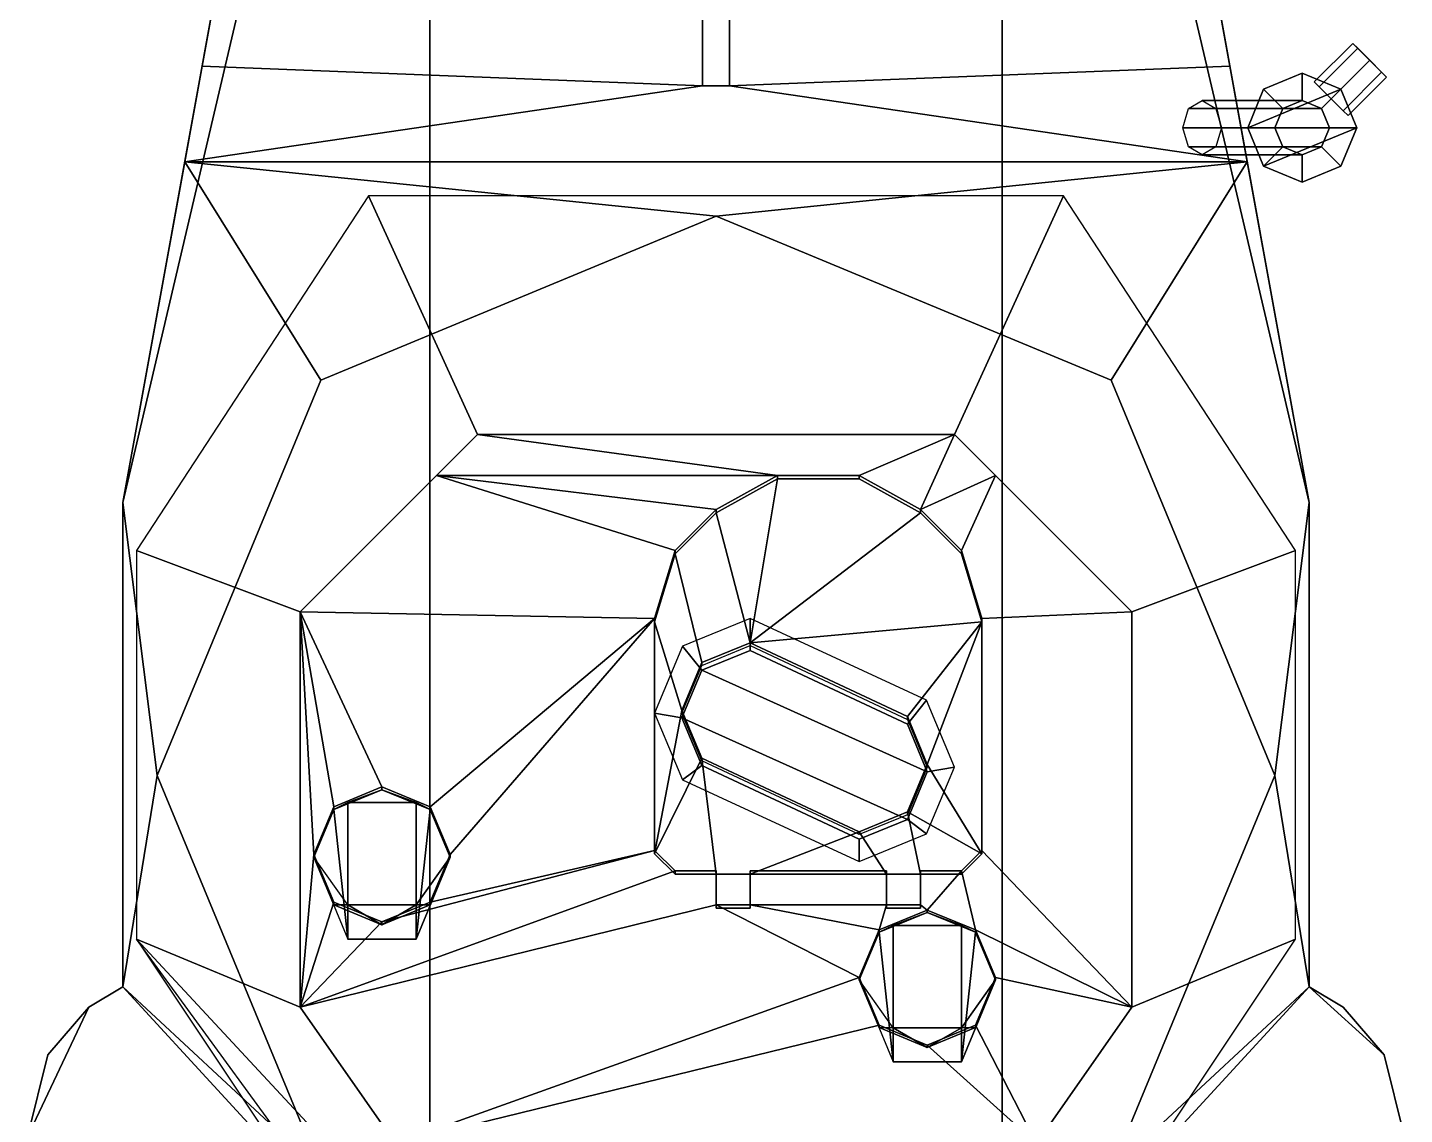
# Model space of a CAD drawing. Header units: millimetres. Extents: x -1.01 to 1.01, y -2.39 to 6.28.
# Drawn here: x -1.01 to 1.01, y -0.717 to 0.877 of the extents above; entities that cross this region are included whole.
import ezdxf

# ---------------------------------------------------------------- set-up
doc = ezdxf.new("R2010")
doc.units = ezdxf.units.MM
for name, color, linetype in [('fenders', 6, 'Continuous'), ('side_plates', 6, 'Continuous'), ('turret', 2, 'Continuous')]:
    doc.layers.add(name, color=color, linetype=linetype)

msp = doc.modelspace()

# ---------------------------------------------------------------- linework, layer by layer
for points in [[(-0.7539, 0.82, 1.3), (-0.46, 2.44, 1.24), (-0.489, 2.28, 0.4735), (-0.87, 0.18, 0.65)], [(-0.46, 2.44, 1.24), (-0.7539, 0.82, 1.3), (-0.02, 0.7916, 1.369), (-0.02, 2.44, 1.29)], [(-0.02, 2.44, 1.29), (-0.02, 0.7916, 1.369), (0.02, 0.7916, 1.369), (0.02, 2.44, 1.29)], [(0.7539, 0.82, 1.3), (0.46, 2.44, 1.24), (0.02, 2.44, 1.29), (0.02, 0.7916, 1.369)], [(0.87, 0.18, 0.65), (0.489, 2.28, 0.4735), (0.46, 2.44, 1.24), (0.7539, 0.82, 1.3)], [(-0.87, 0.18, 0.65), (-0.489, 2.28, 0.4735), (-0.42, 2.1, 0.47)], [(0.87, 0.18, 0.65), (0.42, 2.1, 0.47), (0.489, 2.28, 0.4735), (0.87, 0.18, 0.65)], [(-0.42, 2.1, 0.47), (-0.42, -1.02, 0.47), (-0.87, -0.53, 0.65), (-0.87, 0.18, 0.65)], [(0.42, 2.1, 0.47), (0.42, -1.02, 0.47), (-0.42, -1.02, 0.47), (-0.42, 2.1, 0.47)], [(0.87, -0.53, 0.65), (0.42, -1.02, 0.47), (0.42, 2.1, 0.47), (0.87, 0.18, 0.65)], [(0.8777, 0.7972, 0.63), (0.8849, 0.7899, 0.6547), (0.9415, 0.8465, 0.6547), (0.9342, 0.8537, 0.63)], [(0.8849, 0.7899, 0.6053), (0.8777, 0.7972, 0.63), (0.9342, 0.8537, 0.63), (0.9415, 0.8465, 0.6053)], [(0.9765, 0.8115, 0.6053), (0.959, 0.829, 0.595), (0.9415, 0.8465, 0.6053), (0.9342, 0.8537, 0.63)], [(0.9837, 0.8042, 0.63), (0.9765, 0.8115, 0.6053), (0.9342, 0.8537, 0.63), (0.9415, 0.8465, 0.6547)], [(0.8849, 0.7899, 0.6547), (0.9024, 0.7724, 0.665), (0.959, 0.829, 0.665), (0.9415, 0.8465, 0.6547)], [(0.9024, 0.7724, 0.595), (0.8849, 0.7899, 0.6053), (0.9415, 0.8465, 0.6053), (0.959, 0.829, 0.595)], [(0.9024, 0.7724, 0.665), (0.9199, 0.7549, 0.6547), (0.9765, 0.8115, 0.6547), (0.959, 0.829, 0.665)], [(0.9199, 0.7549, 0.6053), (0.9024, 0.7724, 0.595), (0.959, 0.829, 0.595), (0.9765, 0.8115, 0.6053)], [(0.9765, 0.8115, 0.6547), (0.9837, 0.8042, 0.63), (0.9415, 0.8465, 0.6547), (0.959, 0.829, 0.665)], [(-0.7539, 0.82, 1.3), (-0.87, 0.18, 0.65), (-0.87, 0.18, 1.64), (-0.7793, 0.68, 1.64)], [(-0.02, 0.7916, 1.369), (-0.7539, 0.82, 1.3), (-0.7793, 0.68, 1.64), (-0.02, 0.7916, 1.369)], [(0.7539, 0.82, 1.3), (0.02, 0.7916, 1.369), (0.7793, 0.68, 1.64), (0.7539, 0.82, 1.3)], [(0.87, 0.18, 1.64), (0.87, 0.18, 0.65), (0.7539, 0.82, 1.3), (0.7793, 0.68, 1.64)], [(0.9166, 0.7866, 0.59), (0.78, 0.73, 0.59), (0.8034, 0.7866, 0.59), (0.86, 0.81, 0.59)], [(0.86, 0.81, 0.59), (0.8034, 0.7866, 0.59), (0.8034, 0.7866, 1.14), (0.86, 0.81, 1.14)], [(0.86, 0.81, 1.14), (0.8034, 0.7866, 1.14), (0.8317, 0.7583, 1.14), (0.86, 0.77, 1.14)], [(0.9166, 0.7866, 0.59), (0.86, 0.81, 0.59), (0.86, 0.81, 1.14), (0.9166, 0.7866, 1.14)], [(0.9166, 0.7866, 1.14), (0.86, 0.81, 1.14), (0.86, 0.77, 1.14), (0.8883, 0.7583, 1.14)], [(0.9199, 0.7549, 0.6547), (0.9272, 0.7477, 0.63), (0.9837, 0.8042, 0.63), (0.9765, 0.8115, 0.6547)], [(0.9272, 0.7477, 0.63), (0.9199, 0.7549, 0.6053), (0.9765, 0.8115, 0.6053), (0.9837, 0.8042, 0.63)], [(0.7793, 0.68, 1.64), (0.02, 0.7916, 1.369), (-0.02, 0.7916, 1.369), (-0.7793, 0.68, 1.64)], [(0.86, 0.77, 1.22), (0.8317, 0.7583, 1.2083), (0.6932, 0.7583, 1.3468), (0.7132, 0.77, 1.3668)], [(0.8883, 0.7583, 1.2317), (0.86, 0.77, 1.22), (0.7132, 0.77, 1.3668), (0.7332, 0.7583, 1.3868)], [(0.8034, 0.7866, 0.59), (0.78, 0.73, 0.59), (0.78, 0.73, 1.14), (0.8034, 0.7866, 1.14)], [(0.8034, 0.7866, 1.14), (0.78, 0.73, 1.14), (0.82, 0.73, 1.14), (0.8317, 0.7583, 1.14)], [(0.94, 0.73, 0.59), (0.8034, 0.6734, 0.59), (0.78, 0.73, 0.59), (0.9166, 0.7866, 0.59)], [(0.86, 0.77, 1.14), (0.8317, 0.7583, 1.14), (0.8317, 0.7583, 1.2083), (0.86, 0.77, 1.22)], [(0.8883, 0.7583, 1.14), (0.86, 0.77, 1.14), (0.86, 0.77, 1.22), (0.8883, 0.7583, 1.2317)], [(0.94, 0.73, 1.14), (0.9166, 0.7866, 1.14), (0.8883, 0.7583, 1.14), (0.9, 0.73, 1.14)], [(0.94, 0.73, 0.59), (0.9166, 0.7866, 0.59), (0.9166, 0.7866, 1.14), (0.94, 0.73, 1.14)], [(0.8317, 0.7583, 1.2083), (0.82, 0.73, 1.2034), (0.6849, 0.73, 1.3385), (0.6932, 0.7583, 1.3468)], [(0.9, 0.73, 1.2366), (0.8883, 0.7583, 1.2317), (0.7332, 0.7583, 1.3868), (0.7415, 0.73, 1.3951)], [(0.8317, 0.7583, 1.14), (0.82, 0.73, 1.14), (0.82, 0.73, 1.2034), (0.8317, 0.7583, 1.2083)], [(0.9, 0.73, 1.14), (0.8883, 0.7583, 1.14), (0.8883, 0.7583, 1.2317), (0.9, 0.73, 1.2366)], [(0.82, 0.73, 1.2034), (0.8317, 0.7017, 1.2083), (0.6932, 0.7017, 1.3468), (0.6849, 0.73, 1.3385)], [(0.8883, 0.7017, 1.2317), (0.9, 0.73, 1.2366), (0.7415, 0.73, 1.3951), (0.7332, 0.7017, 1.3868)], [(0.78, 0.73, 0.59), (0.8034, 0.6734, 0.59), (0.8034, 0.6734, 1.14), (0.78, 0.73, 1.14)], [(0.78, 0.73, 1.14), (0.8034, 0.6734, 1.14), (0.8317, 0.7017, 1.14), (0.82, 0.73, 1.14)], [(0.9166, 0.6734, 0.59), (0.86, 0.65, 0.59), (0.8034, 0.6734, 0.59), (0.94, 0.73, 0.59)], [(0.82, 0.73, 1.14), (0.8317, 0.7017, 1.14), (0.8317, 0.7017, 1.2083), (0.82, 0.73, 1.2034)], [(0.8883, 0.7017, 1.14), (0.9, 0.73, 1.14), (0.9, 0.73, 1.2366), (0.8883, 0.7017, 1.2317)], [(0.9166, 0.6734, 1.14), (0.94, 0.73, 1.14), (0.9, 0.73, 1.14), (0.8883, 0.7017, 1.14)], [(0.9166, 0.6734, 0.59), (0.94, 0.73, 0.59), (0.94, 0.73, 1.14), (0.9166, 0.6734, 1.14)], [(0.8317, 0.7017, 1.2083), (0.86, 0.69, 1.22), (0.7132, 0.69, 1.3668), (0.6932, 0.7017, 1.3468)], [(0.86, 0.69, 1.22), (0.8883, 0.7017, 1.2317), (0.7332, 0.7017, 1.3868), (0.7132, 0.69, 1.3668)], [(0.8034, 0.6734, 1.14), (0.86, 0.65, 1.14), (0.86, 0.69, 1.14), (0.8317, 0.7017, 1.14)], [(0.8317, 0.7017, 1.14), (0.86, 0.69, 1.14), (0.86, 0.69, 1.22), (0.8317, 0.7017, 1.2083)], [(0.86, 0.69, 1.14), (0.8883, 0.7017, 1.14), (0.8883, 0.7017, 1.2317), (0.86, 0.69, 1.22)], [(0.86, 0.65, 1.14), (0.9166, 0.6734, 1.14), (0.8883, 0.7017, 1.14), (0.86, 0.69, 1.14)], [(-0.7793, 0.68, 1.64), (-0.87, 0.18, 1.64), (-0.82, -0.22, 1.64), (-0.5798, 0.3598, 1.64)], [(0, 0.6, 1.64), (0.7793, 0.68, 1.64), (-0.7793, 0.68, 1.64), (0, 0.6, 1.64)], [(-0.7793, 0.68, 1.64), (-0.7793, 0.68, 1.64), (-0.5798, 0.3598, 1.64), (0, 0.6, 1.64)], [(0.7793, 0.68, 1.64), (0.7793, 0.68, 1.64), (0, 0.6, 1.64), (0.5798, 0.3598, 1.64)], [(0.87, 0.18, 1.64), (0.7793, 0.68, 1.64), (0.5798, 0.3598, 1.64), (0.82, -0.22, 1.64)], [(0.8034, 0.6734, 0.59), (0.86, 0.65, 0.59), (0.86, 0.65, 1.14), (0.8034, 0.6734, 1.14)], [(0.86, 0.65, 0.59), (0.9166, 0.6734, 0.59), (0.9166, 0.6734, 1.14), (0.86, 0.65, 1.14)], [(0, 0.6, 1.64), (-0.5798, 0.3598, 1.64), (-0.5798, 0.3598, 1.66), (0, 0.6, 1.66)], [(0.5798, 0.3598, 1.64), (0, 0.6, 1.64), (0, 0.6, 1.66), (0.5798, 0.3598, 1.66)], [(-0.5798, 0.3598, 1.64), (-0.82, -0.22, 1.64), (-0.82, -0.22, 1.66), (-0.5798, 0.3598, 1.66)], [(0.82, -0.22, 1.64), (0.5798, 0.3598, 1.64), (0.5798, 0.3598, 1.66), (0.82, -0.22, 1.66)], [(-0.87, 0.18, 0.65), (-0.87, -0.53, 0.65), (-0.87, -0.53, 1.06), (-0.87, 0.18, 1.06)], [(-0.87, 0.18, 1.64), (-0.87, -0.53, 1.64), (-0.82, -0.22, 1.64)], [(-0.87, 0.18, 1.56), (-0.87, -0.53, 1.56), (-0.87, -0.53, 1.64), (-0.87, 0.18, 1.64)], [(0.82, -0.22, 1.64), (0.87, -0.53, 1.64), (0.87, 0.18, 1.64), (0.82, -0.22, 1.64)], [(0.87, -0.53, 1.06), (0.87, -0.53, 0.65), (0.87, 0.18, 0.65), (0.87, 0.18, 1.06)], [(0.87, -0.53, 1.64), (0.87, -0.53, 1.56), (0.87, 0.18, 1.56), (0.87, 0.18, 1.64)], [(-0.82, -0.22, 1.64), (-0.82, -0.22, 1.64), (-0.87, -0.53, 1.64), (-0.5798, -0.7998, 1.64)], [(-0.82, -0.22, 1.64), (-0.5798, -0.7998, 1.64), (-0.5798, -0.7998, 1.66), (-0.82, -0.22, 1.66)], [(0.5798, -0.7998, 1.64), (0.82, -0.22, 1.64), (0.82, -0.22, 1.66), (0.5798, -0.7998, 1.66)], [(0.5798, -0.7998, 1.64), (0.87, -0.53, 1.64), (0.82, -0.22, 1.64), (0.5798, -0.7998, 1.64)], [(-0.87, -0.53, 1.64), (-0.87, -0.53, 0.65), (-0.42, -1.02, 0.47), (-0.42, -1.02, 1.64)], [(-0.5798, -0.7998, 1.64), (-0.5798, -0.7998, 1.64), (-0.87, -0.53, 1.64), (-0.42, -1.02, 1.64)], [(0.42, -1.02, 1.64), (0.42, -1.02, 0.47), (0.87, -0.53, 0.65), (0.87, -0.53, 1.64)], [(0.42, -1.02, 1.64), (0.87, -0.53, 1.64), (0.5798, -0.7998, 1.64), (0.42, -1.02, 1.64)]]:
    msp.add_3dface(points)
at = {"layer": 'fenders'}
for points in [[(-0.42, -1.02, 1.1562), (-0.87, -0.53, 0.93), (-0.92, -0.56, 0.9438), (-1.01, -0.75, 1.0315)], [(-0.92, -0.56, 0.9438), (-0.87, -0.53, 0.93), (-0.87, -0.53, 0.75), (-0.92, -0.56, 0.75)], [(1.01, -0.75, 1.0315), (0.98, -0.63, 0.9762), (0.87, -0.53, 0.93), (0.42, -1.02, 1.1562)], [(0.92, -0.56, 0.9438), (0.92, -0.56, 0.9438), (0.87, -0.53, 0.93), (0.98, -0.63, 0.9762)], [(0.92, -0.56, 0.75), (0.87, -0.53, 0.75), (0.87, -0.53, 0.93), (0.92, -0.56, 0.9438)], [(-1.01, -0.75, 1.0315), (-0.92, -0.56, 0.9438), (-0.98, -0.63, 0.9762)], [(-0.98, -0.63, 0.9762), (-0.92, -0.56, 0.9438), (-0.92, -0.56, 0.75), (-0.98, -0.63, 0.89)], [(0.98, -0.63, 0.89), (0.92, -0.56, 0.75), (0.92, -0.56, 0.9438), (0.98, -0.63, 0.9762)], [(-1.01, -0.75, 1.0315), (-0.98, -0.63, 0.9762), (-0.98, -0.63, 0.89), (-1.01, -0.75, 0.98)], [(1.01, -0.75, 0.98), (0.98, -0.63, 0.89), (0.98, -0.63, 0.9762), (1.01, -0.75, 1.0315)]]:
    msp.add_3dface(points, dxfattribs=at)
at = {"layer": 'side_plates'}
for points in [[(-0.87, 0.18, 1.06), (-0.87, -0.53, 1.06), (-0.87, -0.53, 1.56), (-0.87, 0.18, 1.56)], [(0.87, -0.53, 1.56), (0.87, -0.53, 1.06), (0.87, 0.18, 1.06), (0.87, 0.18, 1.56)]]:
    msp.add_3dface(points, dxfattribs=at)
at = {"layer": 'turret'}
for points in [[(-0.35, 0.28, 2.3), (-0.51, 0.63, 1.66), (-0.85, 0.11, 1.66), (-0.61, 0.02, 2.2714)], [(0.35, 0.28, 2.3), (0.51, 0.63, 1.66), (-0.51, 0.63, 1.66), (-0.35, 0.28, 2.3)], [(0.61, 0.02, 2.2714), (0.85, 0.11, 1.66), (0.51, 0.63, 1.66), (0.35, 0.28, 2.3)], [(-0.41, 0.22, 2.3), (-0.35, 0.28, 2.3), (-0.61, 0.02, 2.2714), (-0.41, 0.22, 2.3)], [(-0.35, 0.28, 2.3), (-0.41, 0.22, 2.3), (-0.41, 0.22, 2.3), (0.09, 0.22, 2.3)], [(0.21, 0.22, 2.3), (0.35, 0.28, 2.3), (-0.35, 0.28, 2.3), (0.09, 0.22, 2.3)], [(0.3, 0.17, 2.2929), (0.35, 0.28, 2.3), (0.35, 0.28, 2.3), (0.21, 0.22, 2.3)], [(0.41, 0.22, 2.3), (0.35, 0.28, 2.3), (0.35, 0.28, 2.3), (0.3, 0.17, 2.2929)], [(0.41, 0.22, 2.3), (0.61, 0.02, 2.2714), (0.35, 0.28, 2.3), (0.41, 0.22, 2.3)], [(-0.06, 0.11, 2.2843), (-0.41, 0.22, 2.3), (-0.61, 0.02, 2.2714), (-0.09, 0.01, 2.27)], [(0, 0.17, 2.2929), (-0.41, 0.22, 2.3), (-0.41, 0.22, 2.3), (-0.06, 0.11, 2.2843)], [(0.09, 0.22, 2.3), (-0.41, 0.22, 2.3), (-0.41, 0.22, 2.3), (0, 0.17, 2.2929)], [(0.09, 0.215, 2.31), (0.09, 0.22, 2.3), (0, 0.17, 2.2929), (0, 0.165, 2.3029)], [(0.05, -0.0256, 2.2756), (0.09, 0.215, 2.31), (0, 0.165, 2.3029), (0.05, -0.0256, 2.2756)], [(0.05, -0.0256, 2.2756), (0.3, 0.165, 2.3029), (0.21, 0.215, 2.31), (0.09, 0.215, 2.31)], [(0.21, 0.215, 2.31), (0.21, 0.22, 2.3), (0.09, 0.22, 2.3), (0.09, 0.215, 2.31)], [(0.3, 0.165, 2.3029), (0.3, 0.17, 2.2929), (0.21, 0.22, 2.3), (0.21, 0.215, 2.31)], [(0.36, 0.11, 2.2843), (0.41, 0.22, 2.3), (0.41, 0.22, 2.3), (0.3, 0.17, 2.2929)], [(0.39, 0.01, 2.27), (0.61, 0.02, 2.2714), (0.41, 0.22, 2.3), (0.36, 0.11, 2.2843)], [(0, 0.165, 2.3029), (0, 0.17, 2.2929), (-0.06, 0.11, 2.2843), (-0.06, 0.105, 2.2943)], [(0, 0.165, 2.3029), (-0.06, 0.105, 2.2943), (-0.0207, -0.0546, 2.2715), (0.05, -0.0256, 2.2756)], [(0.05, -0.0256, 2.2756), (0.39, 0.005, 2.28), (0.36, 0.105, 2.2943), (0.3, 0.165, 2.3029)], [(0.36, 0.105, 2.2943), (0.36, 0.11, 2.2843), (0.3, 0.17, 2.2929), (0.3, 0.165, 2.3029)], [(-0.85, 0.11, 1.66), (-0.85, -0.46, 1.66), (-0.61, -0.56, 2.1886), (-0.61, 0.02, 2.2714)], [(-0.06, 0.105, 2.2943), (-0.06, 0.11, 2.2843), (-0.09, 0.01, 2.27), (-0.09, 0.005, 2.28)], [(-0.06, 0.105, 2.2943), (-0.09, 0.005, 2.28), (-0.05, -0.1246, 2.2615), (-0.0207, -0.0546, 2.2715)], [(0.39, 0.005, 2.28), (0.39, 0.01, 2.27), (0.36, 0.11, 2.2843), (0.36, 0.105, 2.2943)], [(0.61, -0.56, 2.1886), (0.85, -0.46, 1.66), (0.85, 0.11, 1.66), (0.61, 0.02, 2.2714)], [(-0.61, -0.56, 2.1886), (-0.61, -0.56, 2.1886), (-0.59, -0.3359, 2.2206), (-0.61, 0.02, 2.2714)], [(-0.61, 0.02, 2.2714), (-0.61, 0.02, 2.2714), (-0.59, -0.3359, 2.2206), (-0.5607, -0.2659, 2.2306)], [(-0.09, 0.01, 2.27), (-0.61, 0.02, 2.2714), (-0.49, -0.2369, 2.2347), (-0.4193, -0.2659, 2.2306)], [(-0.61, 0.02, 2.2714), (-0.61, 0.02, 2.2714), (-0.5607, -0.2659, 2.2306), (-0.49, -0.2369, 2.2347)], [(-0.09, -0.33, 2.2214), (-0.09, 0.01, 2.27), (-0.39, -0.3359, 2.2206), (-0.4193, -0.4059, 2.2106)], [(-0.09, 0.01, 2.27), (-0.09, 0.01, 2.27), (-0.4193, -0.2659, 2.2306), (-0.39, -0.3359, 2.2206)], [(-0.09, 0.005, 2.28), (-0.09, 0.01, 2.27), (-0.09, -0.33, 2.2214), (-0.09, -0.335, 2.2314)], [(-0.09, -0.335, 2.2314), (-0.09, -0.335, 2.2314), (-0.05, -0.1246, 2.2615), (-0.09, 0.005, 2.28)], [(0.05, 0.01, 2.31), (-0.049, -0.0306, 2.3043), (-0.0207, -0.0656, 2.3499), (0.05, -0.0366, 2.3539)], [(0.309, -0.1098, 2.2932), (0.05, 0.01, 2.31), (0.05, -0.0366, 2.3539), (0.2807, -0.1448, 2.3387)], [(0.39, 0.005, 2.28), (0.39, 0.005, 2.28), (0.05, -0.0256, 2.2756), (0.2807, -0.1337, 2.26)], [(0.39, 0.005, 2.28), (0.39, 0.005, 2.28), (0.2807, -0.1337, 2.26), (0.31, -0.2038, 2.2502)], [(0.31, -0.2038, 2.2502), (0.39, -0.335, 2.2314), (0.39, 0.005, 2.28), (0.31, -0.2038, 2.2502)], [(0.39, -0.33, 2.2214), (0.61, -0.56, 2.1886), (0.61, 0.02, 2.2714), (0.39, 0.01, 2.27)], [(0.39, -0.335, 2.2314), (0.39, -0.33, 2.2214), (0.39, 0.01, 2.27), (0.39, 0.005, 2.28)], [(-0.049, -0.0306, 2.3043), (-0.09, -0.1286, 2.2905), (-0.05, -0.1356, 2.34), (-0.0207, -0.0656, 2.3499)], [(0.05, -0.0256, 2.2756), (-0.0207, -0.0546, 2.2715), (-0.0207, -0.0586, 2.3004), (0.05, -0.0296, 2.3044)], [(-0.0207, -0.0656, 2.3499), (0.31, -0.2148, 2.3289), (0.2807, -0.1448, 2.3387), (0.05, -0.0366, 2.3539)], [(0.2807, -0.1337, 2.26), (0.05, -0.0256, 2.2756), (0.05, -0.0296, 2.3044), (0.2807, -0.1378, 2.2892)], [(-0.0207, -0.0546, 2.2715), (-0.05, -0.1246, 2.2615), (-0.05, -0.1286, 2.2905), (-0.0207, -0.0586, 2.3004)], [(-0.05, -0.1356, 2.34), (0.2807, -0.2848, 2.3191), (0.31, -0.2148, 2.3289), (-0.0207, -0.0656, 2.3499)], [(0.35, -0.2079, 2.2794), (0.309, -0.1098, 2.2932), (0.2807, -0.1448, 2.3387), (0.31, -0.2148, 2.3289)], [(-0.09, -0.335, 2.2314), (-0.09, -0.335, 2.2314), (-0.0207, -0.1946, 2.2515), (-0.05, -0.1246, 2.2615)], [(-0.09, -0.1286, 2.2905), (-0.049, -0.2267, 2.2767), (-0.0207, -0.2056, 2.3302), (-0.05, -0.1356, 2.34)], [(-0.05, -0.1246, 2.2615), (-0.0207, -0.1946, 2.2515), (-0.0207, -0.1987, 2.2807), (-0.05, -0.1286, 2.2905)], [(-0.0207, -0.2056, 2.3302), (0.21, -0.3138, 2.315), (0.2807, -0.2848, 2.3191), (-0.05, -0.1356, 2.34)], [(0.31, -0.2038, 2.2502), (0.2807, -0.1337, 2.26), (0.2807, -0.1378, 2.2892), (0.31, -0.2079, 2.2794)], [(-0.0207, -0.1946, 2.2515), (-0.09, -0.335, 2.2314), (-0.06, -0.365, 2.2271), (0, -0.365, 2.2271)], [(-0.0207, -0.1946, 2.2515), (0.21, -0.3027, 2.236), (0.21, -0.3069, 2.2655), (-0.0207, -0.1987, 2.2807)], [(-0.0207, -0.1946, 2.2515), (0, -0.365, 2.2271), (0.05, -0.365, 2.2271), (0.21, -0.3027, 2.236)], [(-0.049, -0.2267, 2.2767), (0.21, -0.3465, 2.2599), (0.21, -0.3138, 2.315), (-0.0207, -0.2056, 2.3302)], [(0.2807, -0.2737, 2.24), (0.31, -0.2038, 2.2502), (0.31, -0.2079, 2.2794), (0.2807, -0.2779, 2.2695)], [(0.39, -0.335, 2.2314), (0.39, -0.335, 2.2314), (0.31, -0.2038, 2.2502), (0.2807, -0.2737, 2.24)], [(0.309, -0.3059, 2.2656), (0.35, -0.2079, 2.2794), (0.31, -0.2148, 2.3289), (0.2807, -0.2848, 2.3191)], [(-0.49, -0.2369, 2.2347), (-0.5607, -0.2659, 2.2306), (-0.5607, -0.27, 2.2598), (-0.49, -0.241, 2.2639)], [(-0.49, -0.241, 2.2639), (-0.5607, -0.27, 2.2598), (-0.54, -0.26, 2.28)], [(-0.44, -0.26, 2.28), (-0.49, -0.241, 2.2639), (-0.54, -0.26, 2.28)], [(-0.4193, -0.2659, 2.2306), (-0.49, -0.2369, 2.2347), (-0.49, -0.241, 2.2639), (-0.4193, -0.27, 2.2598)], [(-0.4193, -0.27, 2.2598), (-0.49, -0.241, 2.2639), (-0.44, -0.26, 2.28)], [(-0.54, -0.26, 2.28), (-0.5607, -0.27, 2.2598), (-0.54, -0.46, 2.31)], [(-0.44, -0.46, 2.31), (-0.44, -0.26, 2.28), (-0.54, -0.26, 2.28), (-0.54, -0.46, 2.31)], [(-0.4193, -0.27, 2.2598), (-0.44, -0.26, 2.28), (-0.44, -0.46, 2.31)], [(-0.5607, -0.2659, 2.2306), (-0.59, -0.3359, 2.2206), (-0.59, -0.34, 2.25), (-0.5607, -0.27, 2.2598)], [(-0.5607, -0.27, 2.2598), (-0.59, -0.34, 2.25), (-0.54, -0.46, 2.31)], [(-0.39, -0.34, 2.25), (-0.4193, -0.27, 2.2598), (-0.44, -0.46, 2.31)], [(-0.39, -0.3359, 2.2206), (-0.4193, -0.2659, 2.2306), (-0.4193, -0.27, 2.2598), (-0.39, -0.34, 2.25)], [(0.21, -0.3027, 2.236), (0.2807, -0.2737, 2.24), (0.2807, -0.2779, 2.2695), (0.21, -0.3069, 2.2655)], [(0.21, -0.3027, 2.236), (0.25, -0.365, 2.2271), (0.3, -0.365, 2.2271), (0.2807, -0.2737, 2.24)], [(0.3, -0.365, 2.2271), (0.36, -0.365, 2.2271), (0.39, -0.335, 2.2314), (0.2807, -0.2737, 2.24)], [(0.21, -0.3027, 2.236), (0.05, -0.365, 2.2271), (0.25, -0.365, 2.2271), (0.21, -0.3027, 2.236)], [(0.21, -0.3465, 2.2599), (0.309, -0.3059, 2.2656), (0.2807, -0.2848, 2.3191), (0.21, -0.3138, 2.315)], [(-0.09, -0.33, 2.2214), (-0.49, -0.4349, 2.2064), (-0.61, -0.56, 2.1886), (-0.06, -0.36, 2.2171)], [(-0.61, -0.56, 2.1886), (-0.61, -0.56, 2.1886), (-0.5607, -0.4059, 2.2106), (-0.59, -0.3359, 2.2206)], [(-0.59, -0.3359, 2.2206), (-0.5607, -0.4059, 2.2106), (-0.5607, -0.41, 2.2402), (-0.59, -0.34, 2.25)], [(-0.59, -0.34, 2.25), (-0.5607, -0.41, 2.2402), (-0.54, -0.4101, 2.2401), (-0.59, -0.34, 2.25)], [(-0.09, -0.33, 2.2214), (-0.09, -0.33, 2.2214), (-0.4193, -0.4059, 2.2106), (-0.49, -0.4349, 2.2064)], [(-0.39, -0.34, 2.25), (-0.44, -0.46, 2.31), (-0.44, -0.46, 2.31), (-0.44, -0.4101, 2.2401)], [(-0.4193, -0.41, 2.2402), (-0.39, -0.34, 2.25), (-0.44, -0.4101, 2.2401)], [(-0.4193, -0.4059, 2.2106), (-0.39, -0.3359, 2.2206), (-0.39, -0.34, 2.25), (-0.4193, -0.41, 2.2402)], [(-0.09, -0.335, 2.2314), (-0.09, -0.33, 2.2214), (-0.06, -0.36, 2.2171), (-0.06, -0.365, 2.2271)], [(0.36, -0.365, 2.2271), (0.36, -0.36, 2.2171), (0.39, -0.33, 2.2214), (0.39, -0.335, 2.2314)], [(0.36, -0.36, 2.2171), (0.3807, -0.4465, 2.2048), (0.61, -0.56, 2.1886), (0.39, -0.33, 2.2214)], [(0, -0.36, 2.2171), (-0.06, -0.36, 2.2171), (-0.61, -0.56, 2.1886), (0, -0.41, 2.21)], [(-0.06, -0.365, 2.2271), (-0.06, -0.36, 2.2171), (0, -0.36, 2.2171), (0, -0.365, 2.2271)], [(0, -0.365, 2.2271), (0, -0.36, 2.2171), (0, -0.41, 2.21), (0, -0.415, 2.22)], [(0.05, -0.365, 2.2271), (0.05, -0.36, 2.2171), (0.25, -0.36, 2.2171), (0.25, -0.365, 2.2271)], [(0.05, -0.415, 2.22), (0.05, -0.41, 2.21), (0.05, -0.36, 2.2171), (0.05, -0.365, 2.2271)], [(0.25, -0.36, 2.2171), (0.05, -0.36, 2.2171), (0.05, -0.41, 2.21), (0.25, -0.41, 2.21)], [(0.25, -0.365, 2.2271), (0.25, -0.36, 2.2171), (0.25, -0.41, 2.21), (0.25, -0.415, 2.22)], [(0.3, -0.415, 2.22), (0.3, -0.41, 2.21), (0.3, -0.36, 2.2171), (0.3, -0.365, 2.2271)], [(0.3, -0.365, 2.2271), (0.3, -0.36, 2.2171), (0.36, -0.36, 2.2171), (0.36, -0.365, 2.2271)], [(0.3, -0.41, 2.21), (0.31, -0.4175, 2.2089), (0.36, -0.36, 2.2171), (0.3, -0.36, 2.2171)], [(0.31, -0.4175, 2.2089), (0.31, -0.4175, 2.2089), (0.3807, -0.4465, 2.2048), (0.36, -0.36, 2.2171)], [(0, -0.365, 2.2271), (0, -0.415, 2.22), (0.05, -0.415, 2.22), (0.05, -0.365, 2.2271)], [(0.25, -0.365, 2.2271), (0.25, -0.415, 2.22), (0.3, -0.415, 2.22), (0.3, -0.365, 2.2271)], [(-0.61, -0.56, 2.1886), (-0.61, -0.56, 2.1886), (-0.49, -0.4349, 2.2064), (-0.5607, -0.4059, 2.2106)], [(0, -0.41, 2.21), (-0.61, -0.56, 2.1886), (-0.47, -0.76, 2.16), (0.21, -0.5165, 2.1948)], [(-0.5607, -0.4059, 2.2106), (-0.49, -0.4349, 2.2064), (-0.49, -0.439, 2.2361), (-0.5607, -0.41, 2.2402)], [(-0.5607, -0.41, 2.2402), (-0.49, -0.439, 2.2361), (-0.54, -0.4101, 2.2401), (-0.5607, -0.41, 2.2402)], [(-0.49, -0.439, 2.2361), (-0.44, -0.4101, 2.2401), (-0.54, -0.4101, 2.2401), (-0.49, -0.439, 2.2361)], [(-0.44, -0.4101, 2.2401), (-0.44, -0.46, 2.31), (-0.54, -0.46, 2.31), (-0.54, -0.4101, 2.2401)], [(-0.49, -0.4349, 2.2064), (-0.4193, -0.4059, 2.2106), (-0.4193, -0.41, 2.2402), (-0.49, -0.439, 2.2361)], [(-0.49, -0.439, 2.2361), (-0.4193, -0.41, 2.2402), (-0.44, -0.4101, 2.2401)], [(0, -0.415, 2.22), (0, -0.41, 2.21), (0.05, -0.41, 2.21), (0.05, -0.415, 2.22)], [(0.05, -0.41, 2.21), (0, -0.41, 2.21), (0.21, -0.5165, 2.1948), (0.2393, -0.4465, 2.2048)], [(0.25, -0.41, 2.21), (0.05, -0.41, 2.21), (0.2393, -0.4465, 2.2048)], [(0.25, -0.41, 2.21), (0.2393, -0.4465, 2.2048), (0.31, -0.4175, 2.2089), (0.3, -0.41, 2.21)], [(0.31, -0.4175, 2.2089), (0.2393, -0.4465, 2.2048), (0.2393, -0.45, 2.2298), (0.31, -0.421, 2.2339)], [(0.31, -0.421, 2.2339), (0.2393, -0.45, 2.2298), (0.26, -0.44, 2.25)], [(0.25, -0.415, 2.22), (0.25, -0.41, 2.21), (0.3, -0.41, 2.21), (0.3, -0.415, 2.22)], [(0.36, -0.44, 2.25), (0.31, -0.421, 2.2339), (0.26, -0.44, 2.25)], [(0.3807, -0.4465, 2.2048), (0.31, -0.4175, 2.2089), (0.31, -0.421, 2.2339), (0.3807, -0.45, 2.2298)], [(0.3807, -0.45, 2.2298), (0.31, -0.421, 2.2339), (0.36, -0.44, 2.25)], [(0.26, -0.44, 2.25), (0.2393, -0.45, 2.2298), (0.26, -0.64, 2.28)], [(0.36, -0.64, 2.28), (0.36, -0.44, 2.25), (0.26, -0.44, 2.25), (0.26, -0.64, 2.28)], [(0.3807, -0.45, 2.2298), (0.36, -0.44, 2.25), (0.36, -0.64, 2.28)], [(-0.49, -1, 1.66), (-0.4872, -0.9664, 1.73), (-0.5581, -0.86, 1.73), (-0.85, -0.46, 1.66)], [(-0.4783, -0.86, 1.9517), (-0.47, -0.76, 2.16), (-0.61, -0.56, 2.1886), (-0.85, -0.46, 1.66)], [(0.2393, -0.4465, 2.2048), (0.21, -0.5165, 2.1948), (0.21, -0.52, 2.22), (0.2393, -0.45, 2.2298)], [(0.2393, -0.45, 2.2298), (0.21, -0.52, 2.22), (0.26, -0.64, 2.28)], [(0.41, -0.52, 2.22), (0.3807, -0.45, 2.2298), (0.36, -0.64, 2.28)], [(0.41, -0.5165, 2.1948), (0.3807, -0.4465, 2.2048), (0.3807, -0.45, 2.2298), (0.41, -0.52, 2.22)], [(0.3807, -0.4465, 2.2048), (0.41, -0.5165, 2.1948), (0.61, -0.56, 2.1886)], [(0.85, -0.46, 1.66), (0.61, -0.56, 2.1886), (0.47, -0.76, 2.16), (0.49, -1, 1.66)], [(-0.47, -0.76, 2.16), (-0.47, -0.76, 2.16), (0.2393, -0.5865, 2.1848), (0.21, -0.5165, 2.1948)], [(0.21, -0.5165, 2.1948), (0.2393, -0.5865, 2.1848), (0.2393, -0.59, 2.2102), (0.21, -0.52, 2.22)], [(0.21, -0.52, 2.22), (0.2393, -0.59, 2.2102), (0.26, -0.5901, 2.2101), (0.21, -0.52, 2.22)], [(0.3807, -0.59, 2.2102), (0.41, -0.52, 2.22), (0.36, -0.5901, 2.2101)], [(0.41, -0.52, 2.22), (0.36, -0.64, 2.28), (0.36, -0.64, 2.28), (0.36, -0.5901, 2.2101)], [(0.3807, -0.5865, 2.1848), (0.41, -0.5165, 2.1948), (0.41, -0.52, 2.22), (0.3807, -0.59, 2.2102)], [(0.41, -0.5165, 2.1948), (0.3807, -0.5865, 2.1848), (0.47, -0.76, 2.16), (0.61, -0.56, 2.1886)], [(0.2393, -0.5865, 2.1848), (-0.47, -0.76, 2.16), (0.47, -0.76, 2.16), (0.31, -0.6155, 2.1806)], [(0.2393, -0.5865, 2.1848), (0.31, -0.6155, 2.1806), (0.31, -0.619, 2.2061), (0.2393, -0.59, 2.2102)], [(0.2393, -0.59, 2.2102), (0.31, -0.619, 2.2061), (0.26, -0.5901, 2.2101), (0.2393, -0.59, 2.2102)], [(0.36, -0.5901, 2.2101), (0.36, -0.64, 2.28), (0.26, -0.64, 2.28), (0.26, -0.5901, 2.2101)], [(0.31, -0.619, 2.2061), (0.36, -0.5901, 2.2101), (0.26, -0.5901, 2.2101), (0.31, -0.619, 2.2061)], [(0.31, -0.6155, 2.1806), (0.3807, -0.5865, 2.1848), (0.3807, -0.59, 2.2102), (0.31, -0.619, 2.2061)], [(0.47, -0.76, 2.16), (0.47, -0.76, 2.16), (0.3807, -0.5865, 2.1848), (0.31, -0.6155, 2.1807)], [(0.31, -0.619, 2.2061), (0.3807, -0.59, 2.2102), (0.36, -0.5901, 2.2101)]]:
    msp.add_3dface(points, dxfattribs=at)

doc.saveas('drawing.dxf')
